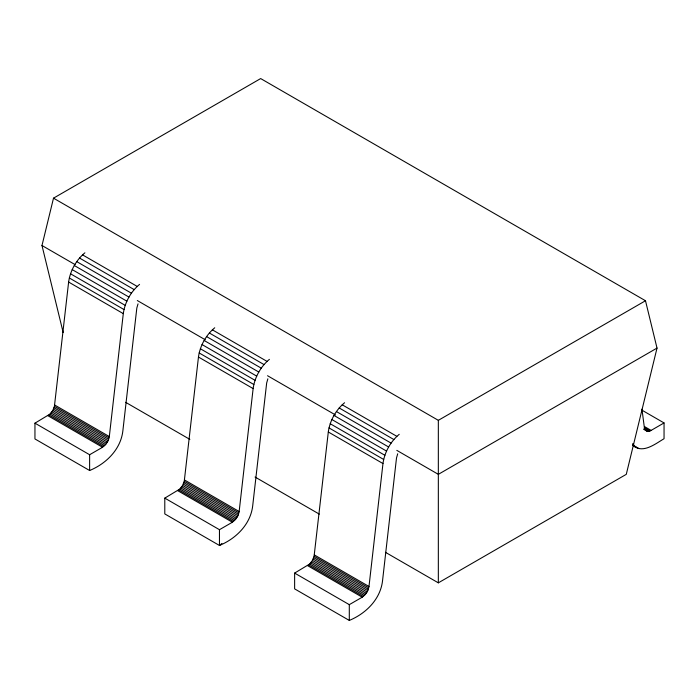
<?xml version="1.0" encoding="UTF-8"?>
<svg xmlns="http://www.w3.org/2000/svg" width="699" height="699" viewBox="0 0 699 699"><rect width="100%" height="100%" fill="white"/><g stroke="black" fill="none" stroke-linecap="round" stroke-linejoin="round"><path stroke-width="1.05" d="M438.334 582.844L626.278 474.341L657.016 348.085L645.492 300.745L438.334 420.335L438.334 582.844L385.429 552.306M138.026 303.855L136.829 308.014L122.849 430.951C120.7 449.396 106.204 463.655 89.621 470.514L34.95 438.946L34.95 423.166L50.013 414.07L52.757 410.523L54.408 406.364L68.624 282.064C70.197 270.775 76.121 260.098 84.894 252.82M34.95 423.166L89.621 454.734L102.552 447.264L105.689 444.573L108.127 440.719L109.315 436.569L123.295 313.633C124.859 302.344 130.792 291.666 139.564 284.379M267.866 378.823L266.668 382.973L252.689 505.91C250.539 524.355 236.044 538.614 219.46 545.473L164.789 513.914L164.789 498.125L179.853 489.038L182.596 485.482L184.248 481.323L198.464 357.032C200.036 345.743 205.96 335.057 214.733 327.779M164.789 498.125L219.46 529.693L232.391 522.223L235.528 519.532L237.966 515.679L239.154 511.528L253.134 388.592C254.698 377.303 260.631 366.626 269.403 359.347M397.705 453.782L396.508 457.932L382.528 580.869C380.378 599.314 365.883 613.573 349.299 620.432L294.628 588.873L294.628 573.093L309.692 563.997L312.436 560.441L314.087 556.282L328.303 431.991C329.876 420.702 335.8 410.025 344.572 402.746M294.628 573.093L349.299 604.652L362.231 597.191L365.367 594.5L367.805 590.646L368.993 586.487L382.973 463.551C384.537 452.262 390.47 441.585 399.243 434.306M63.163 332.506L41.984 245.506L53.508 198.167L260.666 78.568L645.492 300.745M221.924 543.455L219.46 545.473L219.46 529.693M657.016 348.085L438.334 474.341L396.814 450.366M641.953 409.177L644.356 427.508C644.399 430.986 648.558 432.393 651.119 430.401L664.05 422.93L664.05 438.719C655.19 443.917 642.835 454.14 632.717 445.359M642.372 410.418L664.05 422.93M644.522 426.591L651.119 430.401M644.382 427.657L650.035 430.925M644.268 428.513L648.987 431.239M644.216 429.151L647.982 431.327M643.657 429.203L647.064 431.196M632.508 444.765L636.483 447.535M634.229 445.857L638.938 448.583M53.508 198.167L438.334 420.335M82.517 254.855L137.187 286.415M212.356 329.814L267.027 361.383M342.195 404.782L396.866 436.342M79.52 258.045L134.182 289.604M209.351 333.004L264.021 364.572M339.19 407.971L393.86 439.531M76.75 261.627L131.421 293.196M206.589 336.595L261.26 368.155M336.429 411.554L391.099 443.114M41.984 245.506L75.02 264.58M137.301 300.535L205.244 339.766M267.525 375.721L335.476 414.953M74.295 265.515L128.965 297.075M204.134 340.474L258.805 372.043M333.973 415.442L388.635 447.002M72.207 269.604L126.877 301.173M202.046 344.563L256.716 376.132M331.885 419.531L386.547 451.091M70.538 273.798L125.208 305.358M200.377 348.757L255.048 380.326M330.216 423.725L384.887 455.285M69.332 277.984L124.003 309.552M199.171 352.951L253.842 384.511M329.011 427.91L383.681 459.47M68.624 282.064L123.295 313.633M198.464 357.032L253.134 388.592M328.303 431.991L382.973 463.551M125.628 402.309L189.866 439.391M255.056 477.033L319.303 514.123M54.644 405.001L109.315 436.569M184.484 479.968L239.154 511.528M314.323 554.927L368.993 586.487M54.408 406.364L109.079 437.923M184.248 481.323L238.918 512.891M314.087 556.282L368.757 587.85M54.006 407.762L108.677 439.322M183.846 482.721L238.516 514.281M313.685 557.68L368.356 589.248M53.456 409.16L108.127 440.719M183.295 484.119L237.966 515.679M313.135 559.078L367.805 590.646M52.757 410.523L107.428 442.083M182.596 485.482L237.267 517.042M312.436 560.441L367.106 592.009M51.936 411.816L106.606 443.376M181.775 486.775L236.445 518.343M311.614 561.743L366.285 593.302M51.018 413.013L105.689 444.573M180.858 487.972L235.528 519.532M310.697 562.931L365.367 594.5M50.013 414.07L104.684 445.639M179.853 489.038L234.523 520.598M309.692 563.997L364.362 595.557M48.965 414.979L103.635 446.539M178.804 489.938L233.466 521.506M308.643 564.906L363.305 596.465M47.881 415.704L102.552 447.264M177.721 490.663L232.391 522.223M307.56 565.622L362.231 597.191M632.726 443.585L634.395 445.857M349.299 604.652L349.299 620.432M89.621 454.734L89.621 470.514"/></g></svg>
